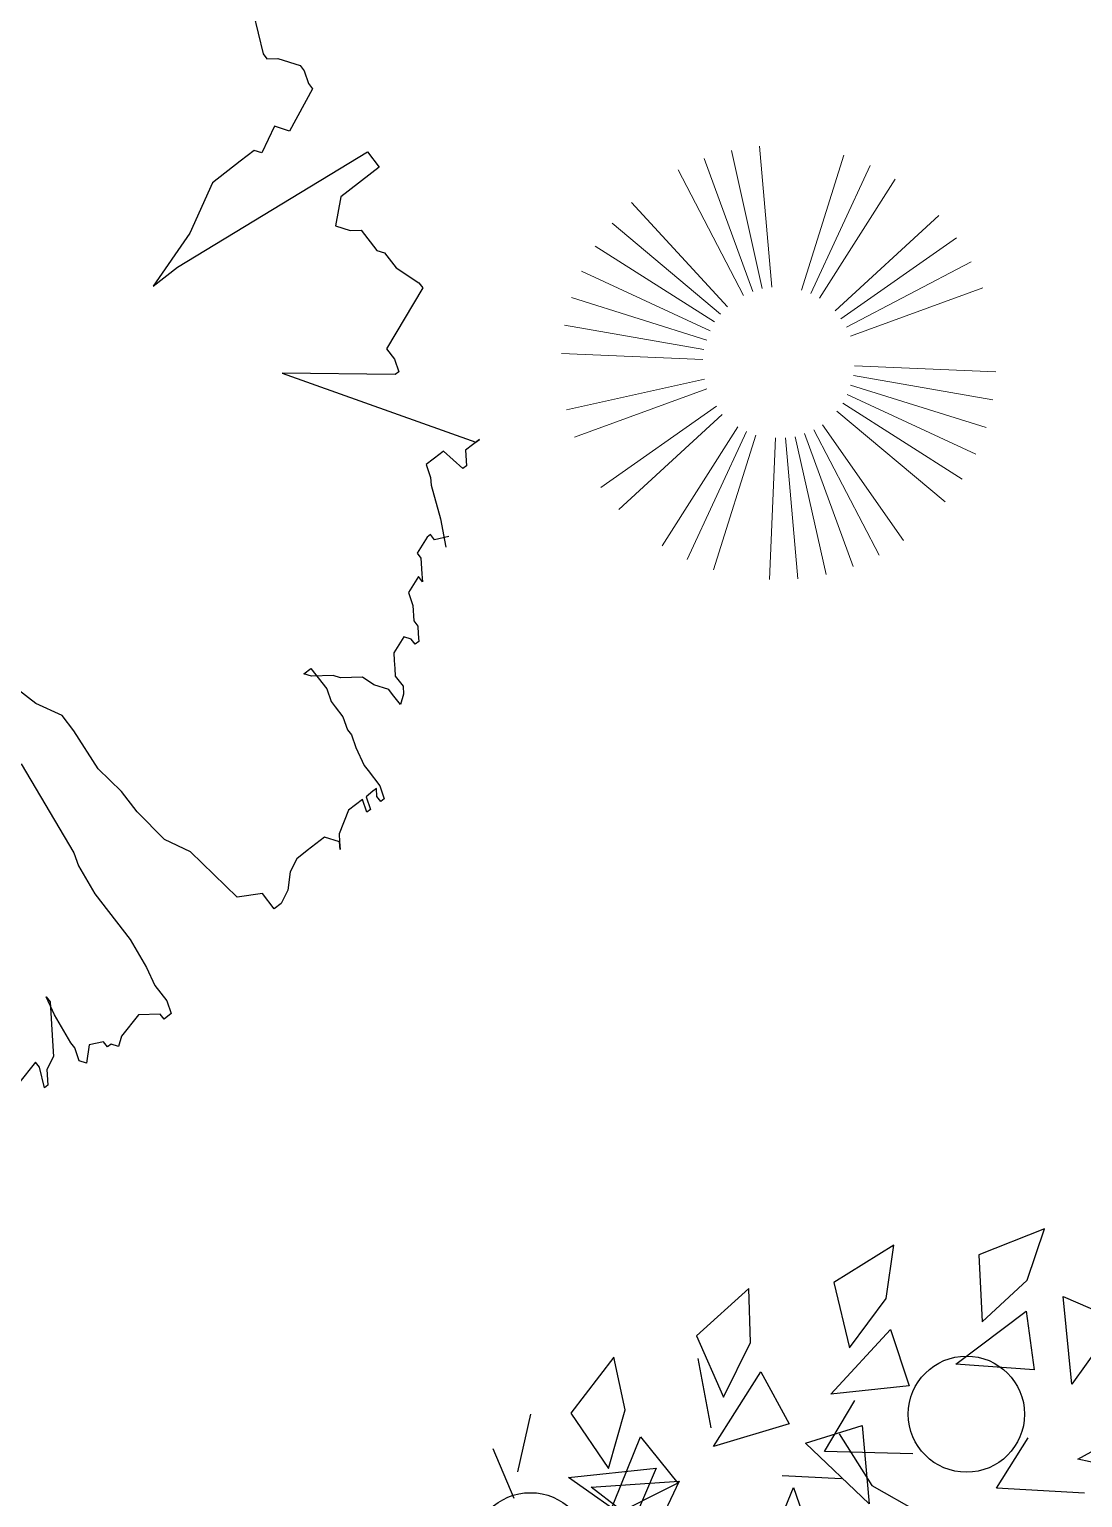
# Model space of a CAD drawing. Header units: millimetres. Extents: x 111 to 1506, y 14 to 566.
# Drawn here: x 254.066 to 255.486, y 194.338 to 196.317 of the extents above; entities that cross this region are included whole.
import ezdxf

# ---------------------------------------------------------------- set-up
doc = ezdxf.new("R2010")
doc.units = ezdxf.units.MM
doc.layers.add('fer', color=8, linetype='Continuous')
doc.layers.add('FURN', color=253, linetype='Continuous')
doc.layers.add('G', color=254, linetype='Continuous', lineweight=5)
doc.layers.add('PALMERAS114', color=114, linetype='Continuous', lineweight=5)
doc.styles.add('ATTR', font='romans.shx', dxfattribs={"width": 0.8, "height": 2.52})

# ---------------------------------------------------------------- blocks, each defined once
blk = doc.blocks.new('PLANT')
for p, q in [((-0.7861, -0.1801), (-0.7682, -0.2849)), ((-0.7682, -0.2849), (-0.8604, -0.2099)), ((-0.7291, -0.259), (-0.6907, -0.3715)), ((-0.9639, -0.3855), (-0.9621, -0.3055)), ((-0.9621, -0.3055), (-0.8587, -0.33)), ((-0.8587, -0.33), (-0.9639, -0.3855)), ((-0.6907, -0.3715), (-0.7695, -0.3573)), ((-0.9269, -0.4243), (-0.8576, -0.3843)), ((-0.8576, -0.3843), (-0.825, -0.4854)), ((-0.825, -0.4854), (-0.9269, -0.4243)), ((-0.9662, -0.4388), (-1.0388, -0.443)), ((-1.0388, -0.443), (-0.9732, -0.512)), ((-0.8914, -0.4736), (-0.9662, -0.4388)), ((-0.9732, -0.512), (-0.8914, -0.4736)), ((-0.6309, -0.5285), (-0.6215, -0.4564)), ((-0.6911, -0.4934), (-0.6496, -0.6048)), ((-0.8354, -0.5842), (-0.7744, -0.5324)), ((-0.7744, -0.5324), (-0.7241, -0.626)), ((-0.701, -0.5709), (-0.6065, -0.5224)), ((-0.6791, -0.5955), (-0.6309, -0.5285)), ((-0.6065, -0.5224), (-0.6504, -0.6328)), ((-0.5889, -0.6255), (-0.4994, -0.5472)), ((-0.6504, -0.6328), (-0.701, -0.5709)), ((-0.624, -0.5698), (-0.5976, -0.6454)), ((-0.7241, -0.626), (-0.8354, -0.5842)), ((-0.6496, -0.6048), (-0.7287, -0.5928)), ((-0.8715, -0.6055), (-0.9421, -0.6227)), ((-0.7916, -0.6264), (-0.8715, -0.6055)), ((-0.9421, -0.6227), (-0.8651, -0.6788)), ((-0.8651, -0.6788), (-0.7916, -0.6264)), ((-0.4827, -0.6255), (-0.5889, -0.6255)), ((-0.7166, -0.725), (-0.666, -0.6631)), ((-0.666, -0.6631), (-0.5996, -0.7461)), ((-0.5996, -0.7461), (-0.7166, -0.725)), ((-0.7483, -0.7525), (-0.8146, -0.7821)), ((-0.6659, -0.7586), (-0.7483, -0.7525)), ((-0.7288, -0.8234), (-0.6659, -0.7586)), ((-0.6215, -0.7583), (-0.7016, -0.8098)), ((-0.4864, -0.8784), (-0.5384, -0.7715)), ((-0.5384, -0.7715), (-0.4585, -0.7759)), ((-0.8146, -0.7821), (-0.7288, -0.8234)), ((-0.5744, -0.8422), (-0.5357, -0.7721)), ((-0.5357, -0.7721), (-0.4556, -0.8418)), ((-0.4585, -0.7759), (-0.4864, -0.8784)), ((-0.5431, -0.8067), (-0.463, -0.8083)), ((-0.4873, -0.9117), (-0.5431, -0.8067)), ((-0.463, -0.8083), (-0.4873, -0.9117)), ((-0.4556, -0.8418), (-0.5744, -0.8422)), ((-0.5185, -0.8661), (-0.6006, -0.8749)), ((-0.5687, -0.9412), (-0.5185, -0.8661)), ((-0.6006, -0.8749), (-0.6605, -0.916)), ((-0.6605, -0.916), (-0.5687, -0.9412)), ((-0.4333, -0.9687), (-0.4849, -1.0199)), ((-0.5473, -0.9909), (-0.4683, -0.9781))]:
    blk.add_line(p, q)
for centre in [(-0.7679, -0.4466), (-0.3764, -0.9218)]:
    blk.add_circle(centre, 0.0783)
blk = doc.blocks.new('EVG7')
for p, q in [((-6.59, 19.1), (-16.71, 56.87)), ((-3.91, 19.67), (-9.01, 58.4)), ((1.55, 19.67), (6.65, 58.4)), ((4.23, 19.1), (14.35, 56.87)), ((-9.21, 18.3), (-24.14, 54.35)), ((6.85, 18.3), (21.78, 54.35)), ((-11.62, 16.99), (-31.18, 50.87)), ((9.26, 16.99), (28.82, 50.87)), ((-13.82, 15.38), (-37.7, 46.51)), ((-16, 13.74), (-43.6, 41.34)), ((-17.84, 11.7), (-48.78, 35.44)), ((15.48, 11.7), (46.42, 35.44)), ((17.04, 9.43), (50.78, 28.91)), ((-20.59, 6.96), (-56.61, 21.87)), ((18.24, 6.96), (54.25, 21.87)), ((-21.61, 4.39), (-59.13, 14.44)), ((19.8, 1.68), (58.31, 6.74)), ((-22.19, -1.09), (-61.18, -1.09)), ((-22.16, -3.85), (-60.66, -8.92)), ((19.8, -3.85), (58.31, -8.92)), ((19.83, -1.09), (58.82, -1.09)), ((19.25, -6.56), (56.78, -16.62)), ((-20.59, -9.13), (-56.61, -24.05)), ((-19.4, -11.61), (-53.14, -31.09)), ((-17.84, -13.87), (-48.78, -37.61)), ((13.64, -15.91), (41.25, -43.51)), ((15.48, -13.87), (46.42, -37.61)), ((-13.82, -17.56), (-37.7, -48.69)), ((-11.62, -19.17), (-31.18, -53.05)), ((9.26, -19.17), (28.82, -53.05)), ((11.46, -17.56), (35.35, -48.69)), ((-9.21, -20.47), (-24.14, -56.52)), ((-6.59, -21.27), (-16.71, -59.04)), ((-3.91, -21.84), (-9.01, -60.57)), ((-1.18, -22.12), (-1.18, -61.09)), ((4.23, -21.27), (14.35, -59.04)), ((6.85, -20.47), (21.78, -56.52))]:
    blk.add_line(p, q)
at = {"style": 'ATTR', "width": 0.8, "flags": 9}
blk.add_attdef('ESTCODE', (0, 0), '', height=0.7, dxfattribs=at)
blk = doc.blocks.new('tr')
at = {"layer": 'fer', "color": 97}
for p, q in [((1378.7648, 206.7174), (1378.7707, 206.7347)), ((1378.7648, 206.7174), (1378.7707, 206.7347)), ((1378.7707, 206.7347), (1378.7827, 206.7347)), ((1378.7707, 206.7347), (1378.7707, 206.7347)), ((1378.7707, 206.7347), (1378.7827, 206.7347)), ((1378.7707, 206.7347), (1378.7707, 206.7347)), ((1378.7827, 206.7347), (1378.7827, 206.7261)), ((1378.7827, 206.7347), (1378.7827, 206.7261)), ((1378.7827, 206.7261), (1378.8065, 206.7087)), ((1378.7827, 206.7261), (1378.7827, 206.7261)), ((1378.7827, 206.7261), (1378.8065, 206.7087)), ((1378.7827, 206.7261), (1378.7827, 206.7261)), ((1378.8422, 206.7174), (1378.8541, 206.7261)), ((1378.8422, 206.7174), (1378.8541, 206.7261)), ((1378.8541, 206.7261), (1378.86, 206.7174)), ((1378.8541, 206.7261), (1378.8541, 206.7261)), ((1378.8541, 206.7261), (1378.86, 206.7174)), ((1378.8541, 206.7261), (1378.8541, 206.7261)), ((1378.5446, 206.7001), (1378.5625, 206.7087)), ((1378.5446, 206.7001), (1378.5625, 206.7087)), ((1378.5625, 206.7087), (1378.5744, 206.7087)), ((1378.5625, 206.7087), (1378.5625, 206.7087)), ((1378.5625, 206.7087), (1378.5744, 206.7087)), ((1378.5625, 206.7087), (1378.5625, 206.7087)), ((1378.5744, 206.7087), (1378.5744, 206.6827)), ((1378.5744, 206.7087), (1378.5744, 206.7087)), ((1378.5744, 206.7087), (1378.5744, 206.6827)), ((1378.5744, 206.7087), (1378.5744, 206.7087)), ((1378.7648, 206.6914), (1378.7648, 206.7174)), ((1378.7648, 206.6914), (1378.7648, 206.7174)), ((1378.8065, 206.7087), (1378.8422, 206.7174)), ((1378.8065, 206.7087), (1378.8422, 206.7174)), ((1378.86, 206.7174), (1378.866, 206.7174)), ((1378.86, 206.7174), (1378.866, 206.7174)), ((1378.866, 206.7174), (1378.866, 206.7087)), ((1378.866, 206.7174), (1378.866, 206.7087)), ((1378.866, 206.7087), (1378.8838, 206.7001)), ((1378.866, 206.7087), (1378.8838, 206.7001)), ((1378.8838, 206.7001), (1378.9017, 206.7174)), ((1378.8838, 206.7001), (1378.9017, 206.7174)), ((1378.9017, 206.7174), (1378.9076, 206.7087)), ((1378.9017, 206.7174), (1378.9076, 206.7087)), ((1378.9076, 206.7087), (1378.9017, 206.6914)), ((1378.9076, 206.7087), (1378.9017, 206.6914)), ((1378.9493, 206.6914), (1378.9612, 206.7087)), ((1378.9493, 206.6914), (1378.9612, 206.7087)), ((1378.9671, 206.7087), (1378.9552, 206.6827)), ((1378.9671, 206.7087), (1378.9552, 206.6827)), ((1378.9612, 206.7087), (1378.9671, 206.7087)), ((1378.9612, 206.7087), (1378.9671, 206.7087)), ((1378.4434, 206.6827), (1378.4494, 206.6914)), ((1378.4434, 206.6827), (1378.4494, 206.6914)), ((1378.4553, 206.7001), (1378.4494, 206.6914)), ((1378.4494, 206.6914), (1378.4553, 206.7001)), ((1378.4553, 206.7001), (1378.4494, 206.6914)), ((1378.4494, 206.6914), (1378.4553, 206.7001)), ((1378.4494, 206.6914), (1378.4613, 206.6741)), ((1378.4494, 206.6914), (1378.4613, 206.6741)), ((1378.5268, 206.6827), (1378.5446, 206.7001)), ((1378.5268, 206.6827), (1378.5446, 206.7001)), ((1378.5446, 206.7001), (1378.5446, 206.7001)), ((1378.5446, 206.7001), (1378.5446, 206.7001)), ((1378.7588, 206.6654), (1378.7648, 206.6914)), ((1378.7588, 206.6654), (1378.7648, 206.6914)), ((1378.9017, 206.6914), (1378.9017, 206.6827)), ((1378.9017, 206.6914), (1378.9017, 206.6827)), ((1378.9314, 206.6827), (1378.9493, 206.6914)), ((1378.9314, 206.6827), (1378.9493, 206.6914)), ((1378.3601, 206.6654), (1378.3661, 206.6827)), ((1378.3601, 206.6654), (1378.3661, 206.6827)), ((1378.3601, 206.6394), (1378.3601, 206.6654)), ((1378.3601, 206.6394), (1378.3601, 206.6654)), ((1378.3661, 206.6827), (1378.372, 206.6827)), ((1378.3661, 206.6827), (1378.372, 206.6827)), ((1378.372, 206.6741), (1378.3661, 206.6654)), ((1378.372, 206.6741), (1378.3661, 206.6654)), ((1378.3661, 206.6654), (1378.372, 206.6654)), ((1378.3661, 206.6654), (1378.372, 206.6654)), ((1378.372, 206.6827), (1378.372, 206.6741)), ((1378.372, 206.6827), (1378.372, 206.6741)), ((1378.372, 206.6654), (1378.3839, 206.6654)), ((1378.372, 206.6654), (1378.3839, 206.6654)), ((1378.3839, 206.6654), (1378.3899, 206.6827)), ((1378.3839, 206.6654), (1378.3899, 206.6827)), ((1378.3958, 206.6827), (1378.3899, 206.6654)), ((1378.3899, 206.6827), (1378.3958, 206.6827)), ((1378.3958, 206.6827), (1378.3899, 206.6654)), ((1378.3899, 206.6827), (1378.3958, 206.6827)), ((1378.3899, 206.6654), (1378.4137, 206.6654)), ((1378.3899, 206.6654), (1378.4137, 206.6654)), ((1378.4137, 206.6654), (1378.4434, 206.6827)), ((1378.4137, 206.6654), (1378.4434, 206.6827)), ((1378.4613, 206.6741), (1378.491, 206.6741)), ((1378.4613, 206.6741), (1378.491, 206.6741)), ((1378.491, 206.6741), (1378.5089, 206.6741)), ((1378.491, 206.6741), (1378.5089, 206.6741)), ((1378.5089, 206.6741), (1378.5268, 206.6827)), ((1378.5089, 206.6741), (1378.5268, 206.6827)), ((1378.5744, 206.6827), (1378.6041, 206.6654)), ((1378.5744, 206.6827), (1378.6041, 206.6654)), ((1378.6041, 206.6654), (1378.6101, 206.6221)), ((1378.6041, 206.6654), (1378.6101, 206.6221)), ((1378.7529, 206.6221), (1378.7588, 206.6654)), ((1378.7529, 206.6221), (1378.7588, 206.6654)), ((1378.8898, 206.6221), (1378.9195, 206.6654)), ((1378.8898, 206.6221), (1378.9195, 206.6654)), ((1378.9017, 206.6827), (1378.8957, 206.6394)), ((1378.9017, 206.6827), (1378.8957, 206.6394)), ((1378.9195, 206.6654), (1378.9314, 206.6827)), ((1378.9195, 206.6654), (1378.9314, 206.6827)), ((1378.9552, 206.6741), (1378.9909, 206.6827)), ((1378.9552, 206.6827), (1378.9552, 206.6741)), ((1378.9552, 206.6741), (1378.9909, 206.6827)), ((1378.9552, 206.6827), (1378.9552, 206.6741)), ((1378.3542, 206.6047), (1378.3601, 206.6307)), ((1378.3542, 206.6047), (1378.3601, 206.6307)), ((1378.3601, 206.6307), (1378.3601, 206.6394)), ((1378.3601, 206.6307), (1378.3601, 206.6394)), ((1378.8957, 206.6394), (1378.8898, 206.6134)), ((1378.8957, 206.6394), (1378.8898, 206.6134)), ((1378.6101, 206.6221), (1378.616, 206.5788)), ((1378.6101, 206.6221), (1378.616, 206.5788)), ((1378.7529, 206.5441), (1378.7529, 206.6221)), ((1378.7529, 206.5441), (1378.7529, 206.6221)), ((1378.8898, 206.6134), (1378.8898, 206.6221)), ((1378.8898, 206.6134), (1378.8898, 206.6221)), ((1378.253, 206.5788), (1378.259, 206.5874)), ((1378.253, 206.5788), (1378.259, 206.5874)), ((1378.259, 206.5874), (1378.2709, 206.5961)), ((1378.259, 206.5874), (1378.2709, 206.5961)), ((1378.259, 206.5874), (1378.259, 206.5874)), ((1378.259, 206.5874), (1378.259, 206.5874)), ((1378.2709, 206.5961), (1378.2709, 206.5874)), ((1378.2709, 206.5961), (1378.2709, 206.5874)), ((1378.2709, 206.5874), (1378.2709, 206.5788)), ((1378.2709, 206.5874), (1378.2709, 206.5788)), ((1378.3482, 206.5874), (1378.3542, 206.6047)), ((1378.3482, 206.5874), (1378.3542, 206.6047)), ((1378.3482, 206.5788), (1378.3482, 206.5874)), ((1378.3482, 206.5788), (1378.3482, 206.5874)), ((1378.253, 206.5614), (1378.253, 206.5788)), ((1378.253, 206.5614), (1378.253, 206.5788)), ((1378.2709, 206.5788), (1378.2709, 206.5701)), ((1378.2709, 206.5788), (1378.2709, 206.5788)), ((1378.2709, 206.5788), (1378.2709, 206.5701)), ((1378.2709, 206.5788), (1378.2709, 206.5788)), ((1378.2709, 206.5701), (1378.2828, 206.5528)), ((1378.2709, 206.5701), (1378.2828, 206.5528)), ((1378.3423, 206.5614), (1378.3482, 206.5788)), ((1378.3423, 206.5614), (1378.3482, 206.5788)), ((1378.616, 206.5788), (1378.6339, 206.5441)), ((1378.616, 206.5788), (1378.6339, 206.5441)), ((1378.2411, 206.5441), (1378.2471, 206.5528)), ((1378.2411, 206.5441), (1378.2471, 206.5528)), ((1378.2471, 206.5528), (1378.253, 206.5614)), ((1378.2471, 206.5528), (1378.253, 206.5614)), ((1378.2828, 206.5528), (1378.2887, 206.5354)), ((1378.2828, 206.5528), (1378.2887, 206.5354)), ((1378.3423, 206.5441), (1378.3423, 206.5614)), ((1378.3423, 206.5441), (1378.3423, 206.5614)), ((1378.1875, 206.5268), (1378.1935, 206.5354)), ((1378.1875, 206.5268), (1378.1935, 206.5354)), ((1378.1935, 206.5354), (1378.1994, 206.5441)), ((1378.1935, 206.5354), (1378.1994, 206.5441)), ((1378.1994, 206.5441), (1378.2054, 206.5441)), ((1378.1994, 206.5441), (1378.2054, 206.5441)), ((1378.2054, 206.5441), (1378.2054, 206.5354)), ((1378.2054, 206.5441), (1378.2054, 206.5441)), ((1378.2054, 206.5441), (1378.2054, 206.5354)), ((1378.2054, 206.5441), (1378.2054, 206.5441)), ((1378.2054, 206.5354), (1378.2113, 206.5268)), ((1378.2054, 206.5354), (1378.2054, 206.5354)), ((1378.2054, 206.5354), (1378.2113, 206.5268)), ((1378.2054, 206.5354), (1378.2054, 206.5354)), ((1378.2113, 206.5268), (1378.2351, 206.5354)), ((1378.2113, 206.5268), (1378.2351, 206.5354)), ((1378.2351, 206.5354), (1378.2411, 206.5441)), ((1378.2351, 206.5354), (1378.2411, 206.5441)), ((1378.2351, 206.5354), (1378.2351, 206.5354)), ((1378.2351, 206.5354), (1378.2351, 206.5354)), ((1378.2887, 206.5354), (1378.3006, 206.5268)), ((1378.2887, 206.5354), (1378.3006, 206.5268)), ((1378.3363, 206.5181), (1378.3423, 206.5354)), ((1378.3363, 206.5181), (1378.3423, 206.5354)), ((1378.3423, 206.5441), (1378.3423, 206.5441)), ((1378.3423, 206.5354), (1378.3423, 206.5441)), ((1378.3423, 206.5441), (1378.3423, 206.5441)), ((1378.3423, 206.5354), (1378.3423, 206.5441)), ((1378.6339, 206.5441), (1378.6398, 206.4921)), ((1378.6339, 206.5441), (1378.6398, 206.4921)), ((1378.7469, 206.5008), (1378.7529, 206.5441)), ((1378.7469, 206.5008), (1378.7529, 206.5441)), ((1378.1756, 206.5008), (1378.1875, 206.5181)), ((1378.1756, 206.5008), (1378.1875, 206.5181)), ((1378.1875, 206.5181), (1378.1875, 206.5268)), ((1378.1875, 206.5181), (1378.1875, 206.5268)), ((1378.3006, 206.5268), (1378.3125, 206.5181)), ((1378.3006, 206.5268), (1378.3125, 206.5181)), ((1378.3125, 206.5181), (1378.3185, 206.5094)), ((1378.3125, 206.5181), (1378.3185, 206.5094)), ((1378.3185, 206.5094), (1378.3423, 206.4921)), ((1378.3185, 206.5094), (1378.3423, 206.4921)), ((1378.3363, 206.4834), (1378.3363, 206.5181)), ((1378.3363, 206.4834), (1378.3363, 206.5181)), ((1378.1697, 206.4834), (1378.1756, 206.5008)), ((1378.1697, 206.4834), (1378.1756, 206.5008)), ((1378.3423, 206.4921), (1378.3482, 206.4834)), ((1378.3423, 206.4921), (1378.3482, 206.4834)), ((1378.6398, 206.4921), (1378.6398, 206.4574)), ((1378.6398, 206.4921), (1378.6398, 206.4574)), ((1378.741, 206.4834), (1378.7469, 206.5008)), ((1378.741, 206.4834), (1378.7469, 206.5008)), ((1378.128, 206.4574), (1378.1399, 206.4748)), ((1378.128, 206.4574), (1378.1399, 206.4748)), ((1378.1399, 206.4748), (1378.1459, 206.4834)), ((1378.1399, 206.4748), (1378.1459, 206.4834)), ((1378.1399, 206.4748), (1378.1399, 206.4748)), ((1378.1399, 206.4748), (1378.1399, 206.4748)), ((1378.1459, 206.4748), (1378.1697, 206.4834)), ((1378.1459, 206.4834), (1378.1459, 206.4748)), ((1378.1459, 206.4748), (1378.1697, 206.4834)), ((1378.1459, 206.4834), (1378.1459, 206.4748)), ((1378.3363, 206.4834), (1378.3363, 206.4834)), ((1378.3482, 206.4834), (1378.3363, 206.4834)), ((1378.3363, 206.4834), (1378.3363, 206.4834)), ((1378.3482, 206.4834), (1378.3363, 206.4834)), ((1378.7231, 206.3448), (1378.741, 206.4834)), ((1378.7231, 206.3448), (1378.741, 206.4834)), ((1378.0745, 206.4314), (1378.0923, 206.4661)), ((1378.0745, 206.4314), (1378.0923, 206.4661)), ((1378.0804, 206.4574), (1378.0983, 206.4488)), ((1378.0804, 206.4574), (1378.0983, 206.4488)), ((1378.0983, 206.4488), (1378.0983, 206.4401)), ((1378.0983, 206.4488), (1378.0983, 206.4488)), ((1378.0983, 206.4488), (1378.0983, 206.4401)), ((1378.0983, 206.4488), (1378.0983, 206.4488)), ((1378.1042, 206.4401), (1378.128, 206.4488)), ((1378.1042, 206.4401), (1378.128, 206.4488)), ((1378.128, 206.4574), (1378.128, 206.4574)), ((1378.128, 206.4574), (1378.128, 206.4574)), ((1378.128, 206.4574), (1378.128, 206.4574)), ((1378.128, 206.4488), (1378.128, 206.4574)), ((1378.128, 206.4574), (1378.128, 206.4574)), ((1378.128, 206.4574), (1378.128, 206.4574)), ((1378.128, 206.4574), (1378.128, 206.4574)), ((1378.128, 206.4488), (1378.128, 206.4574)), ((1378.6398, 206.4574), (1378.6458, 206.4141)), ((1378.6398, 206.4574), (1378.6458, 206.4141)), ((1378.0566, 206.3881), (1378.0745, 206.4314)), ((1378.0566, 206.3881), (1378.0745, 206.4314)), ((1378.0983, 206.4401), (1378.1042, 206.4401)), ((1378.0983, 206.4401), (1378.0983, 206.4401)), ((1378.0983, 206.4401), (1378.1042, 206.4401)), ((1378.0983, 206.4401), (1378.0983, 206.4401)), ((1378.6458, 206.4141), (1378.6398, 206.3534)), ((1378.6458, 206.4141), (1378.6398, 206.3534)), ((1377.9912, 206.3794), (1378.0031, 206.3968)), ((1377.9912, 206.3794), (1378.0031, 206.3968)), ((1378.0031, 206.3968), (1378.009, 206.3968)), ((1378.0031, 206.3968), (1378.009, 206.3968)), ((1378.009, 206.3968), (1378.015, 206.3621)), ((1378.009, 206.3968), (1378.015, 206.3621)), ((1377.9674, 206.3794), (1377.9912, 206.3794)), ((1377.9733, 206.3794), (1377.9674, 206.3794)), ((1377.9674, 206.3794), (1377.9912, 206.3794)), ((1377.9733, 206.3794), (1377.9674, 206.3794)), ((1378.1221, 206.1455), (1377.9733, 206.3794)), ((1378.1221, 206.1455), (1377.9733, 206.3794)), ((1378.0447, 206.3621), (1378.0507, 206.3794)), ((1378.0447, 206.3621), (1378.0507, 206.3794)), ((1378.0507, 206.3794), (1378.0566, 206.3881)), ((1378.0507, 206.3794), (1378.0566, 206.3881)), ((1378.0566, 206.3881), (1378.0566, 206.3881)), ((1378.0566, 206.3881), (1378.0566, 206.3881)), ((1378.015, 206.3621), (1378.0209, 206.3621)), ((1378.015, 206.3621), (1378.0209, 206.3621)), ((1378.0209, 206.3621), (1378.0447, 206.3621)), ((1378.0209, 206.3621), (1378.0447, 206.3621)), ((1378.6398, 206.3534), (1378.6398, 206.3274)), ((1378.6398, 206.3534), (1378.6398, 206.3274)), ((1378.6398, 206.3274), (1378.6577, 206.2928)), ((1378.6398, 206.3274), (1378.6577, 206.2928)), ((1378.6577, 206.2928), (1378.6755, 206.2235)), ((1378.6577, 206.2928), (1378.6755, 206.2235)), ((1377.9912, 206.2235), (1377.9971, 206.2408)), ((1377.9912, 206.2235), (1377.9971, 206.2408)), ((1377.9971, 206.2408), (1378.0031, 206.2408)), ((1377.9971, 206.2408), (1378.0031, 206.2408)), ((1378.0031, 206.2408), (1378.1221, 206.1455)), ((1378.0031, 206.2408), (1378.1221, 206.1455)), ((1377.9912, 206.2061), (1377.9912, 206.2235)), ((1377.9912, 206.2061), (1377.9912, 206.2235)), ((1377.9019, 206.1715), (1377.9912, 206.2061)), ((1377.9019, 206.1715), (1377.9912, 206.2061)), ((1377.9019, 206.1628), (1377.9019, 206.1715)), ((1377.9019, 206.1628), (1377.9019, 206.1715)), ((1377.9138, 206.1281), (1377.9019, 206.1628)), ((1377.9138, 206.1281), (1377.9019, 206.1628)), ((1377.9138, 206.1021), (1377.9138, 206.1281)), ((1377.9138, 206.1021), (1377.9138, 206.1281)), ((1377.9197, 206.0935), (1377.9138, 206.1021)), ((1377.9197, 206.0935), (1377.9138, 206.1021)), ((1377.9197, 206.0588), (1377.9197, 206.0935)), ((1377.9197, 206.0588), (1377.9197, 206.0935)), ((1377.9316, 206.0501), (1377.9197, 206.0588)), ((1377.9316, 206.0501), (1377.9197, 206.0588)), ((1377.9138, 206.0068), (1377.9435, 206.0328)), ((1377.9138, 206.0068), (1377.9435, 206.0328)), ((1377.9435, 206.0328), (1377.9316, 206.0501)), ((1377.9435, 206.0328), (1377.9316, 206.0501)), ((1377.8483, 206.0068), (1377.9138, 206.0068)), ((1377.8483, 206.0068), (1377.9138, 206.0068)), ((1377.8483, 206.0068), (1377.8483, 206.0068)), ((1377.8483, 205.9808), (1377.8483, 206.0068)), ((1377.8483, 206.0068), (1377.8483, 206.0068)), ((1377.8483, 205.9808), (1377.8483, 206.0068)), ((1378.1459, 205.9462), (1377.8483, 205.9808)), ((1378.1459, 205.9462), (1377.8483, 205.9808)), ((1377.8483, 205.9808), (1377.8483, 205.9808)), ((1377.8483, 205.9808), (1377.8483, 205.9808)), ((1378.1042, 205.9202), (1378.1875, 205.9462)), ((1378.1042, 205.9202), (1378.1875, 205.9462)), ((1378.1875, 205.9462), (1378.1459, 205.9462)), ((1378.1875, 205.9462), (1378.1459, 205.9462)), ((1378.0388, 205.8855), (1378.1042, 205.9202)), ((1378.0388, 205.8855), (1378.1042, 205.9202)), ((1377.8543, 205.8682), (1377.9138, 205.8942)), ((1377.8543, 205.8682), (1377.9138, 205.8942)), ((1377.9138, 205.8942), (1377.9257, 205.8768)), ((1377.9138, 205.8942), (1377.9257, 205.8768)), ((1377.9257, 205.8768), (1377.9614, 205.8942)), ((1377.9257, 205.8768), (1377.9614, 205.8942)), ((1377.9614, 205.8942), (1377.9674, 205.8855)), ((1377.9614, 205.8942), (1377.9674, 205.8855)), ((1377.9674, 205.8855), (1377.9912, 205.8855)), ((1377.9674, 205.8855), (1377.9912, 205.8855)), ((1377.9912, 205.8855), (1378.0388, 205.8855)), ((1377.9912, 205.8855), (1378.0388, 205.8855)), ((1377.8483, 205.8422), (1377.8543, 205.8595)), ((1377.8483, 205.8422), (1377.8543, 205.8595)), ((1377.8543, 205.8682), (1377.8543, 205.8682)), ((1377.8543, 205.8595), (1377.8543, 205.8682)), ((1377.8543, 205.8682), (1377.8543, 205.8682)), ((1377.8543, 205.8595), (1377.8543, 205.8682)), ((1377.8483, 205.8335), (1377.8483, 205.8422)), ((1377.8483, 205.8335), (1377.8483, 205.8422)), ((1377.8662, 205.8075), (1377.8483, 205.8335)), ((1377.8662, 205.8075), (1377.8483, 205.8335)), ((1377.8781, 205.7988), (1377.8662, 205.8075)), ((1377.8781, 205.7988), (1377.8662, 205.8075)), ((1377.8781, 205.7902), (1377.8781, 205.7988)), ((1377.8781, 205.7902), (1377.8781, 205.7988)), ((1377.8543, 205.7382), (1377.8781, 205.7902)), ((1377.8543, 205.7382), (1377.8781, 205.7902))]:
    blk.add_line(p, q, dxfattribs=at)

msp = doc.modelspace()

# ---------------------------------------------------------------- hatches: boundary and pattern name
at = {"layer": 'G', "lineweight": 100, "ltscale": 1000}
h = msp.add_hatch(dxfattribs=at)
h.set_pattern_fill('AR-HBONE', color=256, scale=0.046, angle=-22.08523, style=0)
h.set_pattern_definition([(22.914772, (777.23143, 1670.63463), (0.097837146, 0.241122153), [0.552, -0.184]), (112.914772, (777.40091, 1670.70627), (0.097837146, 0.241122153), [0.552, -0.184])])
edge = h.paths.add_edge_path()
edge.add_line((221.74739, 201.07699), (222.24177, 203.56684))
edge.add_line((222.24177, 203.56684), (283.25265, 176.18215))
edge.add_line((283.25265, 176.18215), (282.61554, 174.27589))
edge.add_line((282.61554, 174.27589), (222.04443, 201.46319))

# ---------------------------------------------------------------- block references
at = {"lineweight": 100, "rotation": 217.9147716791315}
msp.add_blockref('tr', (1214.96891, 1205.32738), dxfattribs=at)
at = {"layer": 'FURN', "rotation": 247.9147716791316}
msp.add_blockref('PLANT', (255.4543, 193.57068), dxfattribs=at)
at = {"layer": 'PALMERAS114', "extrusion": (0, 0, -1), "xscale": -0.004880888891868356, "yscale": 0.004880888891718753, "zscale": -0.004880888891868356, "rotation": 324.9205878507974}
msp.add_blockref('EVG7', (-255.07783, 195.87535), dxfattribs=at)

doc.saveas('drawing.dxf')
